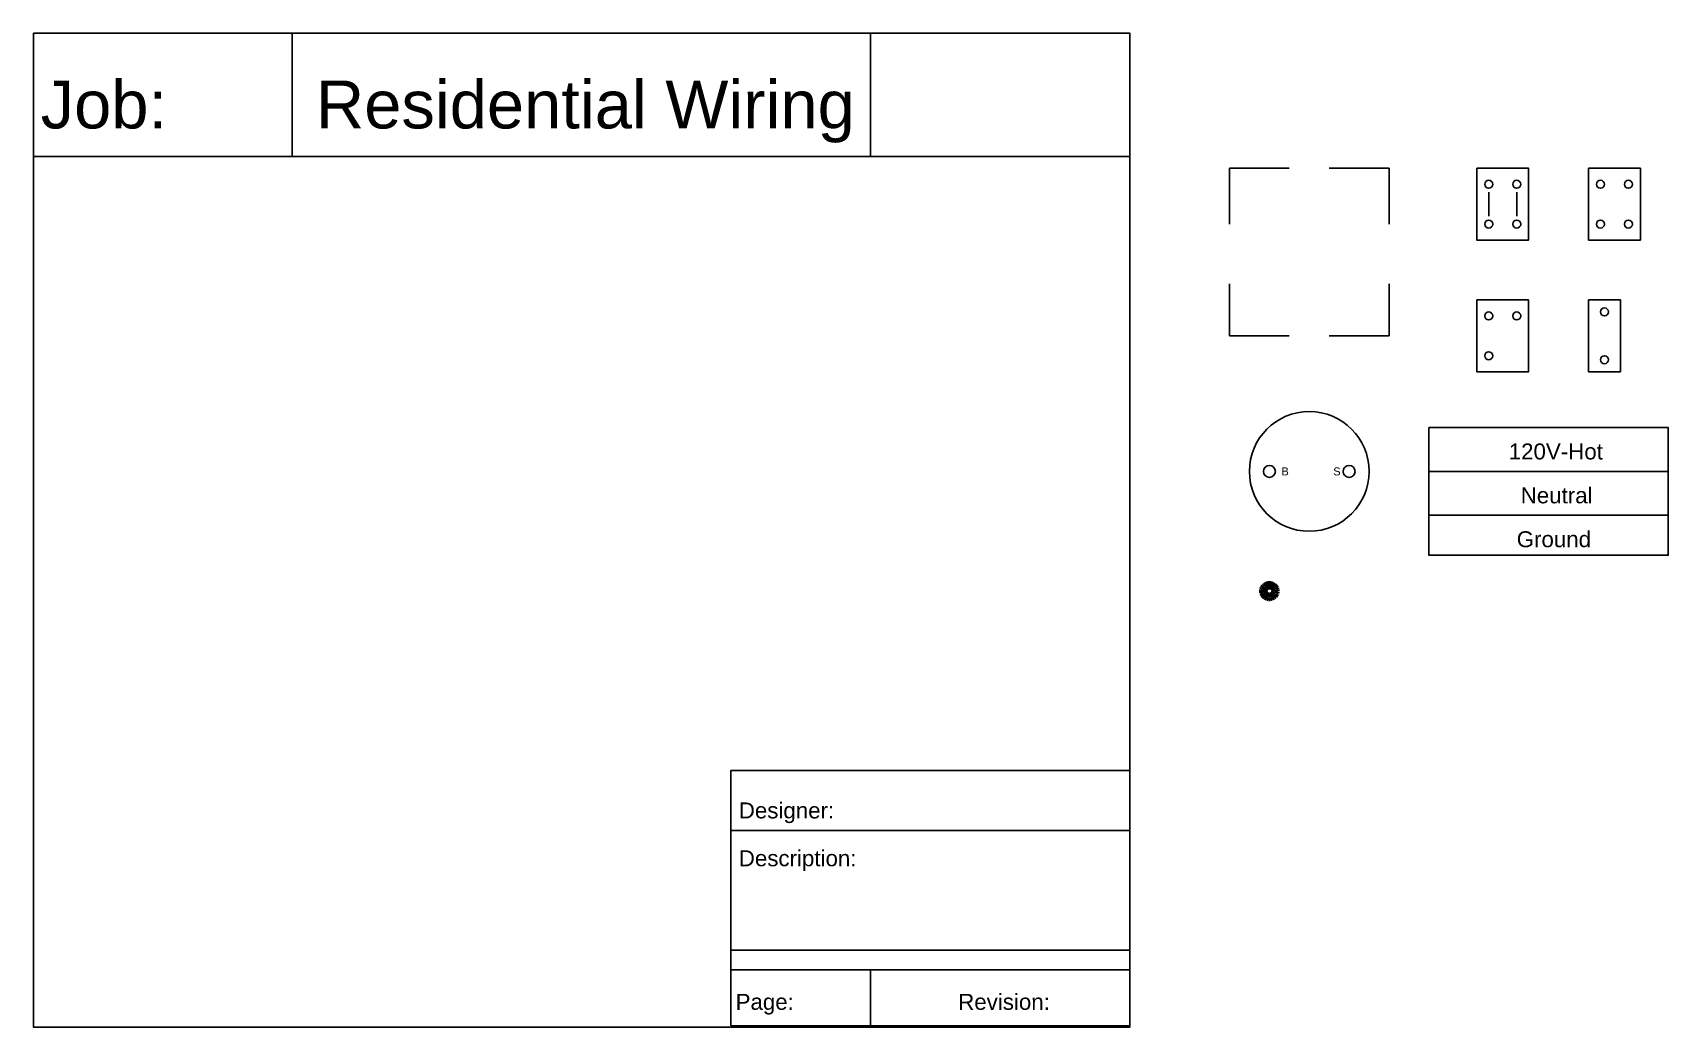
# Model space of a CAD drawing. Header units: inches. Extents: x 12 to 218, y 0 to 125.
import ezdxf

# ---------------------------------------------------------------- set-up
doc = ezdxf.new("R2010")
doc.units = ezdxf.units.IN
doc.header["$MEASUREMENT"] = 0
doc.linetypes.add('ACAD_ISO02W100', pattern=[15, 12, -3])
doc.styles.get("Standard").update_dxf_attribs({"font": 'arial.ttf'})

# ---------------------------------------------------------------- blocks, each defined once
blk = doc.blocks.new('Box')
for p, q in [((0, 0), (0, -7)), ((0, 0), (7.5, 0)), ((20, 0), (12.5, 0)), ((20, 0), (20, -7)), ((0, -21), (0, -14.5)), ((20, -21), (20, -14.5)), ((0, -21), (7.5, -21)), ((20, -21), (12.5, -21))]:
    blk.add_line(p, q)
blk = doc.blocks.new('DUP')
for p, q in [((1.5, -3), (1.5, -6)), ((5, -3), (5, -6)), ((1.5, -6), (1.5, -6))]:
    blk.add_line(p, q)
blk.add_lwpolyline([(0, 0), (6.5, 0), (6.5, -9), (0, -9)], close=True)
for centre in [(1.5, -2), (5, -2), (1.5, -7), (5, -7)]:
    blk.add_circle(centre, 0.5)
blk = doc.blocks.new('Four-Way')
blk.add_lwpolyline([(0, 0), (6.5, 0), (6.5, -9), (0, -9)], close=True)
for centre in [(1.5, -2), (5, -2), (1.5, -7), (5, -7)]:
    blk.add_circle(centre, 0.5)
blk = doc.blocks.new('Three-Way')
blk.add_lwpolyline([(0, 0), (6.5, 0), (6.5, -9), (0, -9)], close=True)
for centre in [(1.5, -2), (5, -2), (1.5, -7)]:
    blk.add_circle(centre, 0.5)
blk = doc.blocks.new('Switch')
blk.add_lwpolyline([(0, 0), (4, 0), (4, -9), (0, -9)], close=True)
for centre in [(2, -1.5), (2, -7.5)]:
    blk.add_circle(centre, 0.5)
blk = doc.blocks.new('Lamp')
for centre, radius in [((9.5, -7.5), 7.5), ((4.5, -7.5), 0.75), ((14.5, -7.5), 0.75)]:
    blk.add_circle(centre, radius)
at = {"char_height": 1, "attachment_point": 1}
for s, insert in [('B', (6, -7)), ('S', (12.5, -7))]:
    blk.add_mtext_dynamic_manual_height_columns(s, width=2, gutter_width=1, heights=[0], dxfattribs=dict(at, insert=insert))
blk = doc.blocks.new('1P-SRV')
for p, q in [((0, -5.5), (30, -5.5)), ((0, -11), (30, -11))]:
    blk.add_line(p, q)
blk.add_lwpolyline([(0, 0), (30, 0), (30, -16), (0, -16)], close=True)
at = {"char_height": 2, "attachment_point": 1}
for s, insert in [('120V-Hot', (10, -2)), ('Neutral', (11.5, -7.5)), ('Ground', (11, -13))]:
    blk.add_mtext_dynamic_manual_height_columns(s, width=30, gutter_width=1, heights=[0], dxfattribs=dict(at, insert=insert))
blk = doc.blocks.new('Nut')
at = {"linetype": 'ACAD_ISO02W100', "lineweight": 211}
blk.add_circle((-6.5, 5), 1, dxfattribs=at)
at = {"lineweight": 106}
blk.add_circle((-6.5, 5), 0.5, dxfattribs=at)

msp = doc.modelspace()

# ---------------------------------------------------------------- linework, layer by layer
for p, q in [((45, 125), (45, 109.5)), ((117.5, 125), (117.5, 109.5)), ((12.5, 109.5), (150, 109.5)), ((100, 25), (150, 25)), ((100, 10), (150, 10)), ((100, 7.5), (150, 7.5)), ((117.5, 7.5), (117.5, 0.5))]:
    msp.add_line(p, q)
for points in [[(12.6, 124.96), (150, 124.96), (150, 0.31), (12.6, 0.31)], [(100, 0.5), (150, 0.5), (150, 32.5), (100, 32.5)]]:
    msp.add_lwpolyline(points, close=True)

# ---------------------------------------------------------------- block references
for name, p in [('Box', (162.5, 108)), ('DUP', (193.5, 108)), ('Four-Way', (207.5, 108)), ('Three-Way', (193.5, 91.5)), ('Switch', (207.5, 91.5)), ('Lamp', (163, 77.5)), ('1P-SRV', (187.5, 75.5)), ('Nut', (174, 50))]:
    msp.add_blockref(name, p)

# ---------------------------------------------------------------- texts
at = {"attachment_point": 1}
for s, width, insert, char_height in [('Job:', 30, (13.5, 119), 6), ('Residential Wiring', 77.9684, (48, 119), 6), ('Designer: ', 50, (101, 28.5), 2), ('Description:', 50, (101, 22.5), 2), ('\\pxqc;Page:', 17.5, (95.5, 4.5), 2), ('Revision:', 32.5, (128.5, 4.5), 2)]:
    msp.add_mtext_dynamic_manual_height_columns(s, width=width, gutter_width=1, heights=[0], dxfattribs=dict(at, insert=insert, char_height=char_height))

doc.saveas('drawing.dxf')
